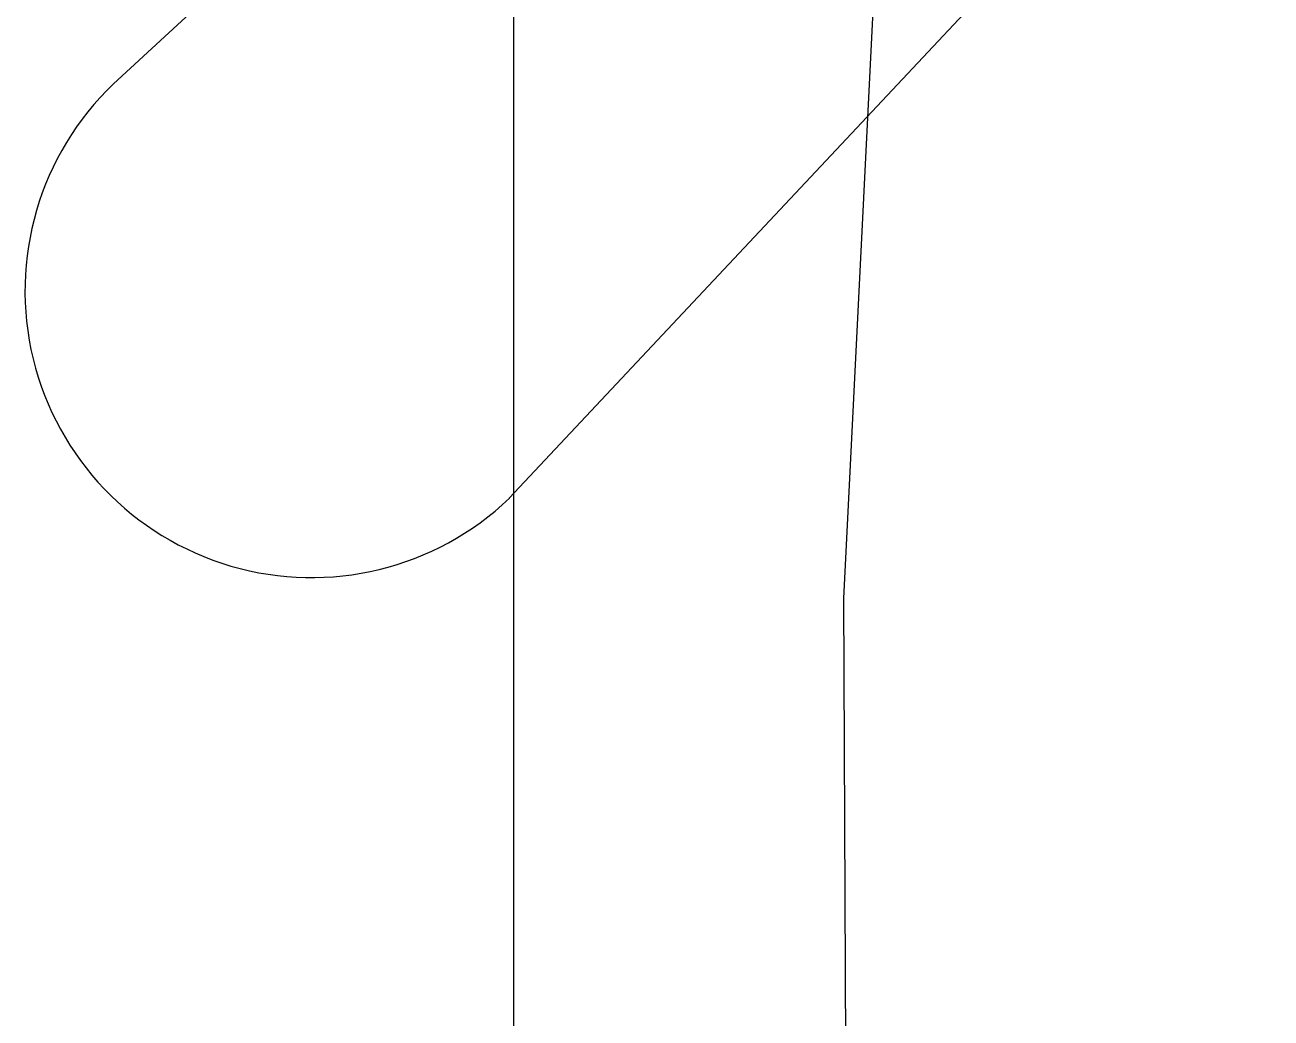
# Model space of a CAD drawing. Header units: millimetres. Extents: x 0 to 460473, y -68369 to 85219.
# Drawn here: x 223349.3 to 223490.5, y -36868.7 to -36756.2 of the extents above; entities that cross this region are included whole.
import ezdxf

# ---------------------------------------------------------------- set-up
doc = ezdxf.new("R2010")
doc.units = ezdxf.units.MM
doc.header["$LTSCALE"] = 50
doc.layers.add('00', color=7, linetype='Continuous', lineweight=0)
doc.layers.add('06-FUR', color=6, linetype='Continuous')
doc.layers.add('ha', color=8, linetype='Continuous')

# ---------------------------------------------------------------- blocks, each defined once
blk = doc.blocks.new('12312')
for p, q in [((249029.5, -38154.22), (249029.5, -36780.81)), ((249072.51, -37219.76), (249066.87, -37332.69)), ((249066.87, -37332.69), (249067.75, -37544.42))]:
    blk.add_line(p, q)
blk = doc.blocks.new('CELILNGPAN')
at = {"layer": '06-FUR', "color": 6}
for p, q in [((48360.09, -4404.29), (48600.06, -4182.85)), ((48404.92, -4451.25), (48629.14, -4212.17))]:
    blk.add_line(p, q, dxfattribs=at)
blk.add_arc((48382.51, -4427.77), 32.46, 133.67, 313.67, dxfattribs=at)

msp = doc.modelspace()

# ---------------------------------------------------------------- block references
at = {"layer": '00'}
msp.add_blockref('CELILNGPAN', (174999.29783333, -32358.53668777), dxfattribs=at)
at = {"layer": 'ha'}
msp.add_blockref('12312', (-25624.78545841, 511.56126197), dxfattribs=at)

doc.saveas('drawing.dxf')
